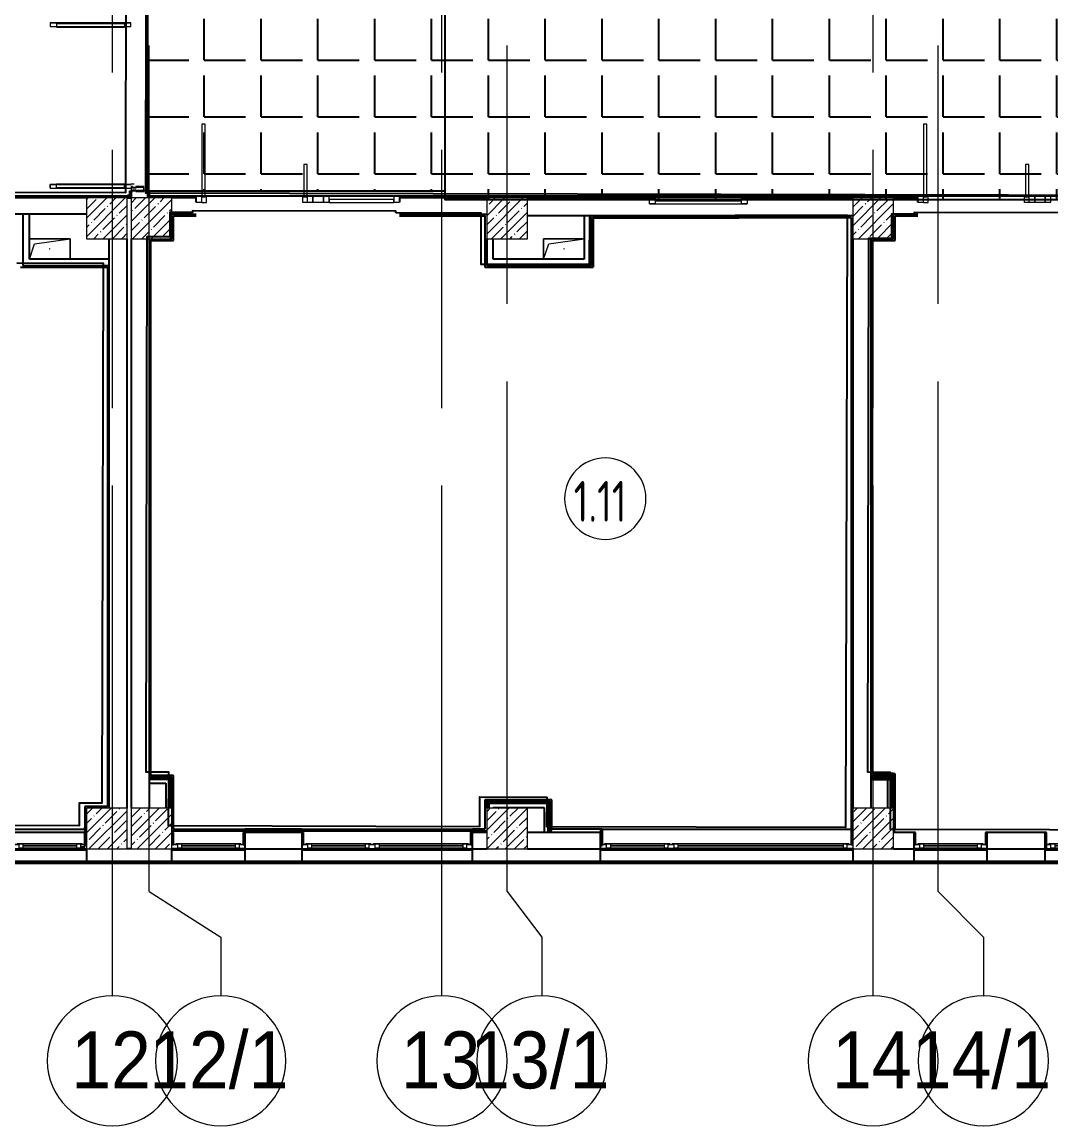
# Model space of a CAD drawing. Header units: millimetres. Extents: x -625 to 415037, y -3642 to 102118.
# Drawn here: x 37265 to 49910, y -3642 to 9926 of the extents above; entities that cross this region are included whole.
import ezdxf

# ---------------------------------------------------------------- set-up
doc = ezdxf.new("R2010")
doc.units = ezdxf.units.MM
doc.linetypes.add('Осевая', pattern=[6350, 1270, -952.5, 3175, -952.5])
doc.layers.add('1) плитка  КР1', color=40, linetype='Continuous')
for name, color, linetype, lineweight in [('A-AREA-IDEN', 7, 'Continuous', 9), ('A-DETL-GENF', 7, 'Continuous', 9), ('A-GENM', 7, 'Continuous', 9), ('A-GLAZ', 7, 'Continuous', 9), ('A-GLAZ-1', 7, 'Continuous', 5), ('A-GLAZ-CURT-2', 7, 'Continuous', 20), ('A-GLAZ-CWMG', 7, 'Continuous', 9), ('A-GLAZ-CWMG-1', 7, 'Continuous', 20), ('S-COLS-1', 7, 'Continuous', 5), ('Оси', 7, 'Continuous', 9), ('Оси-1', 7, 'Continuous', 20), ('Оси-2', 7, 'Осевая', 9)]:
    doc.layers.add(name, color=color, linetype=linetype, lineweight=lineweight)
doc.styles.add('Arial', font='arial.ttf', dxfattribs={"width": 0.9, "height": 700})
doc.styles.add('СПДС', font='ГОСТ тип А.ttf', dxfattribs={"width": 0.9})
pattern_1 = [(0, (38804.7, 11553.94), (0, 698.5), [508, -190.5]), (90, (38804.7, 11553.94), (-698.5, 4e-14), [508, -190.5])]

# ---------------------------------------------------------------- blocks, each defined once
blk = doc.blocks.new('BSC_Колонна _Прямоугольная - 500х500-23286270-Объем проектирования 1 этажа')
at = {"layer": 'S-COLS-1'}
h = blk.add_hatch(dxfattribs=at)
h.set_pattern_fill('FP_4', color=256, style=0, pattern_type=2)
h.set_pattern_definition([(45, (-38790, -7650), (-114.04925, 114.04925), []), (45, (-38675.95, -7650), (-114.04925, 114.04925), [201.613, -40.323, 6.706, -33.617])])
h.paths.add_polyline_path([(250, -250), (250, 250), (-250, 250), (-250, -250), (85, -250)])
for p, q in [((250, 250), (-250, 250)), ((-250, 250), (-250, -250)), ((250, -250), (250, 250)), ((-250, -250), (250, -250))]:
    blk.add_line(p, q, dxfattribs=at)
blk = doc.blocks.new('BSC_Колонна _Прямоугольная - 500х500-V1-Объем проектирования 1 этажа')
at = {"layer": 'S-COLS-1'}
h = blk.add_hatch(dxfattribs=at)
h.set_pattern_fill('FP_5', color=256, style=0, pattern_type=2)
h.set_pattern_definition([(45, (-43160, -7650), (-114.04925, 114.04925), []), (45, (-43045.95, -7650), (-114.04925, 114.04925), [201.613, -40.323, 6.706, -33.617])])
h.paths.add_polyline_path([(-158, -250), (250, -250), (250, 250), (-250, 250), (-250, -250)])
for p, q in [((250, 250), (-250, 250)), ((-250, 250), (-250, -250)), ((250, -250), (250, 250)), ((-250, -250), (250, -250))]:
    blk.add_line(p, q, dxfattribs=at)
blk = doc.blocks.new('BSC_Колонна _Прямоугольная - 500х500-V2-Объем проектирования 1 этажа')
at = {"layer": 'S-COLS-1'}
h = blk.add_hatch(dxfattribs=at)
h.set_pattern_fill('FP_6', color=256, style=0, pattern_type=2)
h.set_pattern_definition([(45, (-47660, -7650), (-114.04925, 114.04925), []), (45, (-47545.95, -7650), (-114.04925, 114.04925), [201.613, -40.323, 6.706, -33.617])])
h.paths.add_polyline_path([(-250, -250), (250, -250), (250, 250), (-250, 250), (-250, -237)])
for p, q in [((250, 250), (-250, 250)), ((-250, 250), (-250, -250)), ((250, -250), (250, 250)), ((-250, -250), (250, -250))]:
    blk.add_line(p, q, dxfattribs=at)
blk = doc.blocks.new('BSC_Колонна _Прямоугольная - 500х500-V7-Объем проектирования 1 этажа')
at = {"layer": 'S-COLS-1'}
h = blk.add_hatch(dxfattribs=at)
h.set_pattern_fill('FP_11', color=256, style=0, pattern_type=2)
h.set_pattern_definition([(45, (-38790, -150), (-114.04925, 114.04925), []), (45, (-38675.95, -150), (-114.04925, 114.04925), [201.613, -40.323, 6.706, -33.617])])
h.paths.add_polyline_path([(250, -250), (250, 250), (-250, 250), (-250, -250), (85, -250)])
for p, q in [((250, 250), (-250, 250)), ((-250, 250), (-250, -250)), ((250, -250), (250, 250)), ((-250, -250), (250, -250))]:
    blk.add_line(p, q, dxfattribs=at)
blk = doc.blocks.new('BSC_Колонна _Прямоугольная - 500х500-V8-Объем проектирования 1 этажа')
at = {"layer": 'S-COLS-1'}
h = blk.add_hatch(dxfattribs=at)
h.set_pattern_fill('FP_12', color=256, style=0, pattern_type=2)
h.set_pattern_definition([(45, (-43160, -150), (-114.04925, 114.04925), []), (45, (-43045.95, -150), (-114.04925, 114.04925), [201.613, -40.323, 6.706, -33.617])])
h.paths.add_polyline_path([(250, -250), (250, 250), (-250, 250), (-250, -250)])
for p, q in [((250, 250), (-250, 250)), ((-250, 250), (-250, -250)), ((250, -250), (250, 250)), ((-250, -250), (250, -250))]:
    blk.add_line(p, q, dxfattribs=at)
blk = doc.blocks.new('BSC_Колонна _Прямоугольная - 500х500-V9-Объем проектирования 1 этажа')
at = {"layer": 'S-COLS-1'}
h = blk.add_hatch(dxfattribs=at)
h.set_pattern_fill('FP_13', color=256, style=0, pattern_type=2)
h.set_pattern_definition([(45, (-47660, -150), (-114.04925, 114.04925), []), (45, (-47545.95, -150), (-114.04925, 114.04925), [201.613, -40.323, 6.706, -33.617])])
h.paths.add_polyline_path([(250, -250), (250, 250), (-250, 250), (-250, -250)])
for p, q in [((250, 250), (-250, 250)), ((-250, 250), (-250, -250)), ((250, -250), (250, 250)), ((-250, -250), (250, -250))]:
    blk.add_line(p, q, dxfattribs=at)
blk = doc.blocks.new('120_Окно_СКБ_1Ст - 120_Окно_СКБ_1Ст 900х2500_h_-20664874-Объем проектирования 1 этажа')
at = {"layer": 'A-GLAZ'}
for p, q in [((-450, -127), (-450, -57)), ((-450, -57), (-380, -57)), ((-380, -127), (-450, -127)), ((-380, -127), (-400, -127)), ((-400, -127), (-400, -137)), ((-380, -57), (-380, -127)), ((380, -87), (-380, -87)), ((-380, -87), (-380, -127)), ((-330, -137), (-330, -87)), ((330, -137), (330, -87)), ((380, -127), (380, -57)), ((380, -57), (450, -57)), ((380, -127), (380, -87)), ((450, -127), (380, -127)), ((400, -127), (380, -127)), ((400, -137), (400, -127)), ((450, -57), (450, -127)), ((-400, -137), (400, -137)), ((400, -137), (-400, -137))]:
    blk.add_line(p, q, dxfattribs=at)
at = {"layer": 'A-GLAZ-1'}
for p, q in [((450, -57), (-450, -57)), ((-430, -127), (-400, -127)), ((-330, -107), (330, -107)), ((330, -117), (-330, -117)), ((400, -127), (430, -127))]:
    blk.add_line(p, q, dxfattribs=at)
blk = doc.blocks.new('120_Окно_СКБ_2Ст - 120_Окно_СКБ_2Ст 2100х2500 _мал створка справа_-V25-Объем проектирования 1 этажа')
at = {"layer": 'A-GLAZ'}
for p, q in [((-1050, -127), (-1050, -57)), ((-1050, -57), (-980, -57)), ((-980, -127), (-1050, -127)), ((-980, -127), (-1000, -127)), ((-1000, -127), (-1000, -137)), ((-980, -57), (-980, -127)), ((150, -87), (-980, -87)), ((-980, -87), (-980, -127)), ((-930, -137), (-930, -87)), ((100, -137), (100, -87)), ((150, -127), (150, -57)), ((150, -57), (220, -57)), ((150, -127), (150, -87)), ((220, -127), (150, -127)), ((170, -127), (150, -127)), ((170, -137), (170, -127)), ((220, -127), (200, -127)), ((200, -127), (200, -137)), ((220, -57), (220, -127)), ((980, -87), (220, -87)), ((220, -87), (220, -127)), ((270, -137), (270, -87)), ((930, -137), (930, -87)), ((980, -127), (980, -57)), ((980, -57), (1050, -57)), ((980, -127), (980, -87)), ((1050, -127), (980, -127)), ((1000, -127), (980, -127)), ((1000, -137), (1000, -127)), ((1050, -57), (1050, -127)), ((-1000, -137), (170, -137)), ((170, -137), (-1000, -137)), ((200, -137), (1000, -137)), ((1000, -137), (200, -137))]:
    blk.add_line(p, q, dxfattribs=at)
at = {"layer": 'A-GLAZ-1'}
for p, q in [((1050, -57), (-1050, -57)), ((-1030, -127), (-1000, -127)), ((-930, -107), (100, -107)), ((100, -117), (-930, -117)), ((170, -127), (200, -127)), ((270, -107), (930, -107)), ((930, -117), (270, -117)), ((1000, -127), (1030, -127))]:
    blk.add_line(p, q, dxfattribs=at)
blk = doc.blocks.new('120_Окно_СКБ_2Ст - 120_Окно_СКБ_2Ст 3100х2500 _мал_створка слева_-22446080-Объем проектирования 1 этажа')
at = {"layer": 'A-GLAZ'}
for p, q in [((-1550, -127), (-1550, -57)), ((-1550, -57), (-1480, -57)), ((-1480, -127), (-1550, -127)), ((-1480, -127), (-1500, -127)), ((-1500, -127), (-1500, -137)), ((-1480, -57), (-1480, -127)), ((650, -87), (-1480, -87)), ((-1480, -87), (-1480, -127)), ((-1430, -137), (-1430, -87)), ((600, -137), (600, -87)), ((650, -127), (650, -57)), ((650, -57), (720, -57)), ((650, -127), (650, -87)), ((720, -127), (650, -127)), ((670, -127), (650, -127)), ((670, -137), (670, -127)), ((720, -127), (700, -127)), ((700, -127), (700, -137)), ((720, -57), (720, -127)), ((1480, -87), (720, -87)), ((720, -87), (720, -127)), ((770, -137), (770, -87)), ((1430, -137), (1430, -87)), ((1480, -127), (1480, -57)), ((1480, -57), (1550, -57)), ((1480, -127), (1480, -87)), ((1550, -127), (1480, -127)), ((1500, -127), (1480, -127)), ((1500, -137), (1500, -127)), ((1550, -57), (1550, -127)), ((-1500, -137), (670, -137)), ((670, -137), (-1500, -137)), ((700, -137), (1500, -137)), ((1500, -137), (700, -137))]:
    blk.add_line(p, q, dxfattribs=at)
at = {"layer": 'A-GLAZ-1'}
for p, q in [((1550, -57), (-1550, -57)), ((-1530, -127), (-1500, -127)), ((-1430, -107), (600, -107)), ((600, -117), (-1430, -117)), ((670, -127), (700, -127)), ((770, -107), (1430, -107)), ((1430, -117), (770, -117)), ((1500, -127), (1530, -127))]:
    blk.add_line(p, q, dxfattribs=at)
blk = doc.blocks.new('Прямоугольный импост - Импост структурный с накладкой - 160мм Темный-31239214-Объем проектирования 1 этажа')
at = {"layer": 'A-GLAZ-CWMG-1'}
for p, q in [((-50, 0), (-50, 17)), ((-50, 17), (0, 17)), ((-40, 0), (-50, 0)), ((-40, -40), (-40, 0)), ((0, 0), (-10, 0)), ((-10, 0), (-10, -40)), ((0, 17), (0, 0)), ((-50, -140), (-50, -40)), ((-50, -40), (-40, -40)), ((-10, -40), (0, -40)), ((0, -40), (0, -140)), ((0, -140), (-50, -140))]:
    blk.add_line(p, q, dxfattribs=at)
blk = doc.blocks.new('Дверь_Витражная_остекление_ - ДВН_ДАО_Главный вход_1800 в свету 5-32258809-Объем проектирования 1 этажа')
at = {"layer": 'A-DETL-GENF'}
for p, q in [((993, 20), (993, -20)), ((993, 20), (993, -20)), ((-948, -20), (-993, -20)), ((-948, -20), (-993, -20)), ((-993, -1013), (-993, -21)), ((-993, -21), (-993, -1013)), ((-993, -100), (-948, -100)), ((-983, -933), (-983, -100)), ((-948, -1013), (-948, -21)), ((-948, -1013), (-948, -21)), ((-939, -933), (-939, -100)), ((989, -933), (989, -100)), ((998, -1013), (998, -20)), ((998, -20), (998, -1013)), ((1043, -100), (998, -100)), ((1033, -933), (1033, -100)), ((1043, -1013), (1043, -20)), ((1043, -1013), (1043, -20)), ((-993, -933), (-948, -933)), ((1043, -933), (998, -933)), ((-993, -1013), (-948, -1013)), ((-993, -1013), (-948, -1013)), ((1043, -1013), (998, -1013)), ((998, -1013), (1043, -1013))]:
    blk.add_line(p, q, dxfattribs=at)
blk = doc.blocks.new('Прямоугольный импост - Импост структурный с накладкой - 160мм Темный-V90-Объем проектирования 1 этажа')
at = {"layer": 'A-GLAZ-CWMG-1'}
for p, q in [((-25, 0), (-25, 17)), ((-25, 17), (25, 17)), ((-15, 0), (-25, 0)), ((-15, -40), (-15, 0)), ((25, 0), (15, 0)), ((15, 0), (15, -40)), ((25, 17), (25, 0)), ((-25, -140), (-25, -40)), ((-25, -40), (-15, -40)), ((15, -40), (25, -40)), ((25, -40), (25, -140)), ((25, -140), (-25, -140))]:
    blk.add_line(p, q, dxfattribs=at)
blk = doc.blocks.new('BSC_Колонна _Прямоугольная - 500х500-V96-Объем проектирования 1 этажа')
at = {"layer": 'S-COLS-1'}
h = blk.add_hatch(dxfattribs=at)
h.set_pattern_fill('FP_112', color=256, style=0, pattern_type=2)
h.set_pattern_definition([(45, (-38240, -150), (-114.04925, 114.04925), []), (45, (-38125.95, -150), (-114.04925, 114.04925), [201.613, -40.323, 6.706, -33.617])])
h.paths.add_polyline_path([(-250, -250), (250, -250), (250, 250), (-250, 250), (-250, -231)])
for p, q in [((250, 250), (-250, 250)), ((-250, 250), (-250, -250)), ((250, -250), (250, 250)), ((-250, -250), (250, -250))]:
    blk.add_line(p, q, dxfattribs=at)
blk = doc.blocks.new('BSC_Колонна _Прямоугольная - 500х500-V97-Объем проектирования 1 этажа')
at = {"layer": 'S-COLS-1'}
h = blk.add_hatch(dxfattribs=at)
h.set_pattern_fill('FP_113', color=256, style=0, pattern_type=2)
h.set_pattern_definition([(45, (-38240, -7650), (-114.04925, 114.04925), []), (45, (-38125.95, -7650), (-114.04925, 114.04925), [201.613, -40.323, 6.706, -33.617])])
h.paths.add_polyline_path([(30, -250), (250, -250), (250, 250), (-250, 250), (-250, -250)])
for p, q in [((250, 250), (-250, 250)), ((-250, 250), (-250, -250)), ((250, -250), (250, 250)), ((-250, -250), (250, -250))]:
    blk.add_line(p, q, dxfattribs=at)
blk = doc.blocks.new('120_Окно_СКБ_1Ст - 120_Окно_СКБ_1Ст 900х2500_h_-V152-Объем проектирования 1 этажа')
at = {"layer": 'A-GLAZ'}
for p, q in [((-450, -127), (-450, -57)), ((-450, -57), (-380, -57)), ((-380, -127), (-450, -127)), ((-380, -127), (-400, -127)), ((-400, -127), (-400, -137)), ((-380, -57), (-380, -127)), ((380, -87), (-380, -87)), ((-380, -87), (-380, -127)), ((-330, -137), (-330, -87)), ((330, -137), (330, -87)), ((380, -127), (380, -57)), ((380, -57), (450, -57)), ((380, -127), (380, -87)), ((450, -127), (380, -127)), ((400, -127), (380, -127)), ((400, -137), (400, -127)), ((450, -57), (450, -127)), ((-400, -137), (400, -137)), ((400, -137), (-400, -137))]:
    blk.add_line(p, q, dxfattribs=at)
at = {"layer": 'A-GLAZ-1'}
for p, q in [((450, -57), (-450, -57)), ((-430, -127), (-400, -127)), ((-330, -107), (330, -107)), ((330, -117), (-330, -117)), ((400, -127), (430, -127))]:
    blk.add_line(p, q, dxfattribs=at)
blk = doc.blocks.new('GM_Отверстие прямоугольное _в плите_ - Отверстие-V119-Объем проектирования 1 этажа')
at = {"layer": 'A-GENM'}
for p, q in [((-250, 125), (250, 125)), ((250, 125), (-250, 125)), ((-250, -125), (-187, 62)), ((-187, 62), (250, 125)), ((250, 125), (250, -125)), ((250, -125), (250, 125))]:
    blk.add_line(p, q, dxfattribs=at)
for start, end in [(360, 180), (180, 360)]:
    blk.add_arc((0, 0), 2.5, start, end, dxfattribs=at)
blk = doc.blocks.new('GM_Отверстие прямоугольное _в плите_ - Отверстие-V173-Объем проектирования 1 этажа')
at = {"layer": 'A-GENM'}
for p, q in [((-250, -125), (-250, 125)), ((-250, 125), (250, 125)), ((250, 125), (-250, 125)), ((-250, 125), (-250, -125)), ((-250, -125), (-187, 62)), ((-187, 62), (250, 125))]:
    blk.add_line(p, q, dxfattribs=at)
for start, end in [(360, 180), (180, 360)]:
    blk.add_arc((0, 0), 2.5, start, end, dxfattribs=at)
blk = doc.blocks.new('Прямоугольный импост - 50 x 70 мм-31700031-Объем проектирования 1 этажа')
at = {"layer": 'A-GLAZ-CWMG-1'}
for p, q in [((-70, 35), (0, 35)), ((-70, -35), (-70, 35)), ((0, 35), (0, -35)), ((0, -35), (-70, -35))]:
    blk.add_line(p, q, dxfattribs=at)
blk = doc.blocks.new('Дверь_Витражная_остекление_ - ДВН_ДАО_Главный вход_1200 в свету-V264-Объем проектирования 1 этажа')
at = {"layer": 'A-DETL-GENF'}
for p, q in [((-607, 925), (-647, 925)), ((-647, 925), (-647, 35)), ((-607, 915), (-607, 925)), ((-607, 37), (-607, 915)), ((647, 430), (607, 430)), ((607, 430), (607, 426)), ((607, 426), (607, 376)), ((647, 37), (647, 429)), ((607, 376), (607, 30)), ((-647, 30), (-607, 30)), ((-592, 30), (-647, 30)), ((-607, 30), (-607, 37)), ((-592, -40), (-592, 30)), ((592, -40), (592, 30)), ((592, 30), (647, 30)), ((607, 30), (647, 30)), ((-647, -35), (-647, -40)), ((-647, -40), (-592, -40)), ((647, -40), (592, -40)), ((647, -35), (647, -40))]:
    blk.add_line(p, q, dxfattribs=at)
blk = doc.blocks.new('Системная панель - Стемалит - 40мм-31720939-Объем проектирования 1 этажа')
at = {"layer": 'A-GLAZ-CURT-2'}
for p, q in [((65, 35), (-65, 35)), ((-65, 35), (-65, -35)), ((65, -35), (65, 35)), ((-65, -35), (65, -35))]:
    blk.add_line(p, q, dxfattribs=at)
blk = doc.blocks.new('Прямоугольный импост - 50 x 70 мм-31687886-Объем проектирования 1 этажа')
at = {"layer": 'A-GLAZ-CWMG-1'}
for p, q in [((-35, 35), (35, 35)), ((-35, -35), (-35, 35)), ((35, 35), (35, -35)), ((35, -35), (-35, -35))]:
    blk.add_line(p, q, dxfattribs=at)
blk = doc.blocks.new('Прямоугольный импост - 50 x 70 мм-V265-Объем проектирования 1 этажа')
at = {"layer": 'A-GLAZ-CWMG-1'}
for p, q in [((0, 35), (-70, 35)), ((-70, 35), (-70, -35)), ((0, -35), (0, 35)), ((-70, -35), (0, -35))]:
    blk.add_line(p, q, dxfattribs=at)
blk = doc.blocks.new('Системная панель - Стекло - 40мм-V266-Объем проектирования 1 этажа')
at = {"layer": 'A-GLAZ-CURT-2'}
for p, q in [((397.5, 0), (-397.5, 0)), ((-397.5, 0), (-397.5, -40)), ((397.5, -40), (397.5, 0)), ((-397.5, -40), (397.5, -40))]:
    blk.add_line(p, q, dxfattribs=at)
blk = doc.blocks.new('Прямоугольный импост - 50 x 70 мм-31702100-Объем проектирования 1 этажа')
at = {"layer": 'A-GLAZ-CWMG-1'}
for p, q in [((-35, 35), (35, 35)), ((-35, -35), (-35, 35)), ((35, 35), (35, -35)), ((35, -35), (-35, -35))]:
    blk.add_line(p, q, dxfattribs=at)
blk = doc.blocks.new('Прямоугольный импост - 50 x 70 мм-31720914-Объем проектирования 1 этажа')
at = {"layer": 'A-GLAZ-CWMG'}
blk.add_line((24940, 7918), (24145, 7918), dxfattribs=at)
blk = doc.blocks.new('Дверь_Витражная_остекление_ - ДВН_ДАО_Главный вход_1200 в свету-V267-Объем проектирования 1 этажа')
at = {"layer": 'A-DETL-GENF'}
for p, q in [((-607, 925), (-647, 925)), ((-647, 925), (-647, 917)), ((-647, 917), (-647, 37)), ((-607, 915), (-607, 925)), ((-607, 37), (-607, 915)), ((647, 430), (607, 430)), ((607, 430), (607, 427)), ((607, 427), (607, 37)), ((647, 37), (647, 430)), ((-647, 35), (-647, 30)), ((-647, 30), (-607, 30)), ((-592, 30), (-647, 30)), ((-607, 30), (-607, 37)), ((-592, -40), (-592, 30)), ((592, -40), (592, 30)), ((592, 30), (647, 30)), ((607, 37), (607, 30)), ((607, 30), (647, 30)), ((647, 30), (647, 35)), ((-647, -35), (-647, -40)), ((-647, -40), (-592, -40)), ((647, -40), (592, -40)), ((647, -35), (647, -40))]:
    blk.add_line(p, q, dxfattribs=at)
blk = doc.blocks.new('120_Окно_СКБ_1Ст - 120_Окно_СКБ_1Ст 400х1200 EI30-24228621-Объем проектирования 1 этажа')
at = {"layer": 'A-GLAZ'}
for p, q in [((-600, 40), (-600, 110)), ((-600, 110), (-530, 110)), ((-530, 40), (-600, 40)), ((-530, 110), (-530, 40)), ((530, 40), (530, 110)), ((530, 110), (600, 110)), ((600, 40), (530, 40)), ((600, 110), (600, 40))]:
    blk.add_line(p, q, dxfattribs=at)
at = {"layer": 'A-GLAZ-1'}
for p, q in [((600, 110), (-600, 110)), ((-600, 40), (600, 40)), ((530, 80), (-530, 80)), ((530, 70), (-530, 70))]:
    blk.add_line(p, q, dxfattribs=at)
blk = doc.blocks.new('Ось сетки - D8-29747960-Объем проектирования 1 этажа')
at = {"layer": 'Оси-1'}
for start, end in [(360, 180), (180, 360)]:
    blk.add_arc((0, 0), 4, start, end, dxfattribs=at)
blk = doc.blocks.new('Марка_Помещения - Номер-25198446-Объем проектирования 1 этажа')
at = {"layer": 'A-AREA-IDEN'}
for start, end in [(360, 180), (180, 360)]:
    blk.add_arc((0, 0), 2.5, start, end, dxfattribs=at)

msp = doc.modelspace()

# ---------------------------------------------------------------- hatches: boundary and pattern name
at = {"layer": '1) плитка  КР1'}
h = msp.add_hatch(dxfattribs=at)
h.set_pattern_fill('ANGLE', color=256, scale=100)
h.set_pattern_definition(pattern_1)
h.paths.add_polyline_path([(75478, 7743), (42466, 7743), (42466, 10743), (75478, 10743)])
h = msp.add_hatch(dxfattribs=at)
h.set_pattern_fill('ANGLE', color=256, scale=100)
h.set_pattern_definition(pattern_1)
h.paths.add_polyline_path([(42466, 10073), (38805, 10073), (38805, 7854), (42466, 7854)])

# ---------------------------------------------------------------- linework, layer by layer
for p, q in [((38584, 7785), (32775, 7785)), ((38055, 7764), (36075, 7764)), ((38555, 7764), (38605, 7764)), ((38580, 7795), (38560, 7795)), ((38560, 7795), (38560, 7775)), ((38580, 7784), (38560, 7784)), ((38560, 7775), (38580, 7775)), ((38580, 7775), (38580, 7795)), ((38585, 7854), (38584, 7854)), ((38584, 7854), (38584, 7785)), ((38605, 7844), (38585, 7844)), ((38585, 7785), (38585, 7784)), ((38805, 7854), (38605, 7854)), ((38605, 7854), (38605, 7764)), ((38605, 7764), (38605, 7844)), ((38805, 7854), (38805, 7764)), ((38825, 7844), (38805, 7844)), ((38825, 7854), (38825, 7784)), ((38826, 7854), (38825, 7854)), ((38826, 7784), (38825, 7784)), ((38826, 7785), (38826, 7854)), ((65975, 7785), (38826, 7785)), ((39405, 7764), (39105, 7764)), ((39405, 7712), (39405, 7784)), ((41905, 7784), (41905, 7712)), ((42975, 7764), (41905, 7764)), ((44975, 7764), (43475, 7764)), ((47475, 7764), (46175, 7764)), ((48275, 7764), (47975, 7764)), ((48275, 7712), (48275, 7784)), ((38055, 7564), (33675, 7564)), ((37275, 7564), (37275, 6934)), ((37355, 7014), (37355, 7564)), ((39105, 7564), (39405, 7564)), ((39125, 7544), (39125, 7543)), ((39126, 7543), (39125, 7543)), ((39126, 7543), (39405, 7543)), ((39126, 7243), (39126, 7543)), ((39405, 7543), (39405, 7544)), ((41905, 7564), (42975, 7564)), ((41905, 7544), (41905, 7543)), ((41905, 7543), (42954, 7543)), ((42954, 7544), (42955, 7544)), ((42954, 7543), (42954, 7544)), ((42954, 7543), (42954, 6913)), ((47475, 7544), (43475, 7544)), ((44175, 7544), (44175, 7014)), ((44255, 6934), (44255, 7544)), ((44275, 6914), (44275, 7524)), ((44275, 7524), (46076, 7524)), ((44283, 7516), (44283, 6914)), ((46076, 7516), (44283, 7516)), ((46076, 7523), (47454, 7523)), ((46076, 7523), (46076, 7516)), ((47454, 7524), (47455, 7524)), ((47454, 7523), (47454, 7524)), ((47454, 7523), (47454, 5)), ((47975, 7564), (48275, 7564)), ((47995, 7544), (47995, 7543)), ((47996, 7543), (47995, 7543)), ((47996, 7543), (48275, 7543)), ((47996, 7243), (47996, 7543)), ((48275, 7543), (48275, 7544)), ((38335, 264), (38335, 7264)), ((38555, 264), (38555, 7264)), ((38605, 7264), (38605, 264)), ((38825, 7264), (38825, 264)), ((38845, 7243), (38845, 7244)), ((38846, 7243), (39126, 7243)), ((38846, 665), (38846, 7243)), ((42975, 7264), (42975, 6934)), ((43055, 7014), (43055, 7264)), ((47475, 7264), (47475, 264)), ((47695, 7264), (47695, 264)), ((47715, 684), (47715, 7244)), ((47716, 7243), (47996, 7243)), ((47716, 685), (47716, 7243)), ((37275, 6934), (38335, 6934)), ((38335, 7014), (37355, 7014)), ((42975, 6934), (44255, 6934)), ((44175, 7014), (43055, 7014)), ((37247, 6913), (38314, 6913)), ((38314, 6914), (38315, 6914)), ((38314, 6913), (38314, 285)), ((42954, 6913), (44283, 6913)), ((44283, 6913), (44283, 6914)), ((47975, 689), (47695, 689)), ((47715, 684), (47975, 684)), ((47996, 685), (47716, 685)), ((47975, 264), (47975, 689)), ((47996, -6), (47996, 685)), ((38825, 644), (39105, 644)), ((38825, 631), (39092, 631)), ((38825, 619), (39080, 619)), ((38825, 569), (39030, 569)), ((38846, 664), (38845, 664)), ((39126, 665), (38846, 665)), ((39030, 569), (39030, 264)), ((39080, 619), (39080, 264)), ((39092, 631), (39092, 264)), ((39105, 644), (39105, 264)), ((39126, 4), (39126, 665)), ((47695, 664), (47975, 664)), ((47695, 639), (47975, 639)), ((47695, 626), (47962, 626)), ((47695, 614), (47950, 614)), ((47900, 614), (47900, 264)), ((47950, 264), (47950, 614)), ((47962, 264), (47962, 626)), ((38034, 285), (38034, 5)), ((38314, 285), (38034, 285)), ((38315, 285), (38315, 284)), ((42954, 366), (42954, 5)), ((43776, 366), (42954, 366)), ((42955, 345), (43755, 345)), ((43742, 332), (42955, 332)), ((42975, 320), (42955, 320)), ((42975, 345), (42975, 365)), ((42975, 320), (42975, 264)), ((42987, 345), (42987, 365)), ((42987, 320), (42987, 264)), ((43000, 345), (43000, 365)), ((43730, 320), (43000, 320)), ((43000, 320), (43000, 264)), ((43730, -36), (43730, 320)), ((43742, -36), (43742, 332)), ((43755, -36), (43755, 345)), ((43776, 5), (43776, 366)), ((43050, 270), (43680, 270)), ((43050, 264), (43050, 270)), ((43680, 270), (43680, -36)), ((37155, 5), (38034, 5)), ((37155, 4), (38034, 4)), ((38034, 5), (38034, 4)), ((38034, 4), (38035, 4)), ((38034, 4), (38035, 4)), ((38035, 4), (38035, 24)), ((38035, 4), (38035, -36)), ((39125, 4), (39126, 4)), ((39126, 5), (40005, 5)), ((39126, 4), (39126, -16)), ((40702, 5), (40005, 5)), ((40005, 5), (40005, 4)), ((40005, 4), (40005, -16)), ((40625, -16), (40625, 4)), ((40702, 4), (40702, 5)), ((40702, 5), (42802, 5)), ((42782, 4), (42782, -16)), ((42954, 5), (42802, 5)), ((42802, 5), (42802, 4)), ((42955, 5), (42955, 4)), ((43775, -6), (43775, 4)), ((44375, 5), (43776, 5)), ((44375, 4), (44375, 5)), ((44375, 5), (47454, 5)), ((44375, 4), (44375, -196)), ((44395, 4), (44375, 4)), ((44395, -196), (44395, 4)), ((44395, 4), (44395, -184)), ((44396, 4), (44395, 4)), ((44396, -184), (44396, 4)), ((47454, 5), (47455, 5)), ((47454, 4), (47454, -184)), ((47455, 4), (47454, 4)), ((47455, -6), (47455, 5)), ((47455, 4), (47455, -184)), ((47475, 4), (47455, 4)), ((47995, -6), (47995, 4)), ((38034, -36), (37176, -36)), ((38034, -36), (38034, -184)), ((38035, -36), (38034, -36)), ((38035, -36), (38055, -36)), ((38035, -184), (38035, -36)), ((39105, -16), (39126, -16)), ((39125, -36), (39105, -36)), ((39125, -184), (39125, -36)), ((39126, -36), (39125, -36)), ((39126, -16), (40005, -16)), ((40005, -16), (39126, -16)), ((39126, -184), (39126, -36)), ((39984, -36), (39984, -184)), ((39985, -36), (39984, -36)), ((39985, -36), (39985, -184)), ((40005, -36), (39985, -36)), ((40005, -16), (40625, -16)), ((40702, -36), (40005, -36)), ((40005, -386), (40005, -36)), ((40625, -16), (42782, -16)), ((42782, -16), (40625, -16)), ((40702, -36), (40702, -386)), ((40722, -36), (40702, -36)), ((40722, -184), (40722, -36)), ((40723, -36), (40722, -36)), ((40723, -184), (40723, -36)), ((42781, -36), (42781, -184)), ((42782, -36), (42781, -36)), ((42782, -16), (42975, -16)), ((42782, -16), (42782, -36)), ((42802, -16), (42782, -16)), ((42782, -184), (42782, -36)), ((42802, -386), (42802, -16)), ((42975, -36), (42802, -36)), ((44375, -36), (43475, -36)), ((43755, -6), (43775, -6)), ((44375, -386), (44375, -36)), ((47455, -6), (47475, -6)), ((47975, -6), (47995, -6)), ((48225, -36), (47975, -36)), ((47995, -6), (47996, -6)), ((48225, -36), (48225, -386)), ((48245, -36), (48225, -36)), ((48245, -184), (48245, -36)), ((48246, -36), (48245, -36)), ((48246, -184), (48246, -36)), ((49104, -36), (49104, -184)), ((49105, -36), (49104, -36)), ((49105, -36), (49105, -184)), ((49125, -36), (49105, -36)), ((49836, -36), (49125, -36)), ((49125, -386), (49125, -36)), ((49836, -36), (49836, -386)), ((49856, -36), (49836, -36)), ((49856, -236), (49856, -36)), ((49857, -36), (49856, -36)), ((49857, -236), (49857, -36)), ((33675, -236), (38055, -236)), ((38035, -216), (37985, -216)), ((38034, -184), (38035, -184)), ((38035, -216), (38035, -184)), ((38035, -184), (38055, -184)), ((38055, -236), (38055, -386)), ((38605, -236), (38555, -236)), ((39105, -184), (39125, -184)), ((39105, -386), (39105, -236)), ((40005, -236), (39105, -236)), ((39125, -184), (39126, -184)), ((39984, -184), (39985, -184)), ((39985, -184), (40005, -184)), ((40005, -236), (42975, -236)), ((40702, -184), (40722, -184)), ((40722, -184), (40723, -184)), ((42781, -184), (42782, -184)), ((42782, -184), (42802, -184)), ((43475, -236), (44375, -236)), ((44375, -196), (44395, -196)), ((47475, -236), (44375, -236)), ((44395, -184), (44396, -184)), ((47454, -184), (47455, -184)), ((47455, -184), (47475, -184)), ((47475, -236), (47475, -386)), ((47975, -236), (48225, -236)), ((48225, -184), (48245, -184)), ((49125, -236), (48225, -236)), ((48245, -184), (48246, -184)), ((49104, -184), (49105, -184)), ((49105, -184), (49125, -184)), ((49125, -236), (49836, -236)), ((49836, -236), (49856, -236)), ((49856, -236), (51916, -236)), ((49856, -236), (49857, -236)), ((38055, -394), (37155, -394)), ((38055, -386), (38055, -394)), ((38055, -386), (39105, -386)), ((38055, -389), (39105, -389)), ((38055, -394), (39105, -394)), ((39105, -394), (39105, -386)), ((40005, -394), (39105, -394)), ((40005, -386), (40005, -394)), ((40005, -386), (40702, -386)), ((40005, -389), (40702, -389)), ((40005, -394), (40702, -394)), ((40702, -394), (40702, -386)), ((42802, -394), (40702, -394)), ((42802, -386), (42802, -394)), ((42802, -386), (44375, -386)), ((42802, -389), (44375, -389)), ((42802, -394), (44375, -394)), ((44375, -394), (44375, -386)), ((47475, -394), (44375, -394)), ((47475, -386), (47475, -394)), ((47475, -386), (48225, -386)), ((47475, -389), (48225, -389)), ((47475, -394), (48225, -394)), ((48225, -394), (48225, -386)), ((49125, -394), (48225, -394)), ((49125, -386), (49125, -394)), ((49125, -386), (49836, -386)), ((49125, -389), (49836, -389)), ((49125, -394), (49836, -394)), ((49836, -394), (49836, -386)), ((51936, -394), (49836, -394)), ((72345, -416), (-225, -416))]:
    msp.add_line(p, q)
at = {"flags": 128}
for points in [[(28087, 10813), (28066, 10813), (28059, 7855), (30229, 7850), (30229, 7812), (32729, 7806), (32729, 7844), (38538, 7830), (38545, 10588), (37995, 10589), (37996, 11131), (38276, 11131), (38304, 22913), (37674, 22914), (37532, 22914), (37045, 22916), (37045, 22917), (35245, 22921), (35245, 22920), (34758, 22921), (34615, 22921), (34286, 22922), (34264, 13678), (28094, 13693)], [(41859, 7580), (41859, 7601), (39359, 7607), (39359, 7586), (39080, 7587), (39079, 7287), (38799, 7287), (38784, 709), (39064, 709), (39062, 49), (42890, 40), (42891, 401), (43713, 399), (43712, 38), (47390, 29), (47408, 7547), (46030, 7550), (46030, 7543), (44237, 7548), (44235, 6945), (42906, 6948), (42908, 7578)]]:
    msp.add_lwpolyline(points, close=True, dxfattribs=at)
for points in [[(61407, 10734), (51715, 10757), (51717, 11578), (48809, 11585), (48788, 11585), (48788, 11564), (48188, 11565), (48188, 11586), (48015, 11587), (45959, 11592), (45957, 10771), (42427, 10779), (42426, 10109), (38786, 10117), (38780, 7829), (65299, 7767)], [(50729, 7580), (48229, 7586), (48229, 7565), (47950, 7566), (47949, 7266), (47669, 7267), (47654, 709), (47934, 708), (47932, 7), (51852, -2)], [(36750, 54), (37970, 51), (37971, 331), (38251, 331), (38266, 6959), (37199, 6961)]]:
    msp.add_lwpolyline(points, dxfattribs=at)
at = {"layer": '1) плитка  КР1'}
for points in [[(75478, 7743), (42466, 7743), (42466, 10743), (75478, 10743)], [(42466, 10073), (38805, 10073), (38805, 7854), (42466, 7854)]]:
    msp.add_lwpolyline(points, close=True, dxfattribs=at)
at = {"layer": 'Оси'}
for p, q in [((38825, -760), (38825, 4240)), ((43225, -760), (43225, 4240)), ((48525, -760), (48525, 4240)), ((38375, -2042), (38375, 2958)), ((42425, -2042), (42425, 2958)), ((47725, -2042), (47725, 2958)), ((38825, -760), (39706, -1323)), ((43225, -760), (43653, -1323)), ((48525, -760), (49080, -1323)), ((39706, -1323), (39706, -2042)), ((43653, -1323), (43653, -2042)), ((49080, -1323), (49080, -2042))]:
    msp.add_line(p, q, dxfattribs=at)
at = {"layer": 'Оси-2'}
for p, q in [((42425, 2958), (42425, 22262)), ((43225, 4240), (43225, 22262)), ((47725, 2958), (47725, 22262)), ((48525, 4240), (48525, 22262)), ((38375, 2958), (38375, 18642)), ((38825, 4240), (38825, 10064))]:
    msp.add_line(p, q, dxfattribs=at)

# ---------------------------------------------------------------- block references
for name, p, rotation in [('Дверь_Витражная_остекление_ - ДВН_ДАО_Главный вход_1800 в свету 5-32258809-Объем проектирования 1 этажа', (38622, 8926), 269.9999999999999), ('Прямоугольный импост - 50 x 70 мм-V265-Объем проектирования 1 этажа', (39405, 7747), 180), ('Прямоугольный импост - 50 x 70 мм-V265-Объем проектирования 1 этажа', (48275, 7747), 180)]:
    msp.add_blockref(name, p, dxfattribs=dict(rotation=rotation))
for name, p in [('Дверь_Витражная_остекление_ - ДВН_ДАО_Главный вход_1200 в свету-V264-Объем проектирования 1 этажа', (40122, 7747)), ('Дверь_Витражная_остекление_ - ДВН_ДАО_Главный вход_1200 в свету-V267-Объем проектирования 1 этажа', (48992, 7747)), ('BSC_Колонна _Прямоугольная - 500х500-V97-Объем проектирования 1 этажа', (38305, 7514)), ('BSC_Колонна _Прямоугольная - 500х500-23286270-Объем проектирования 1 этажа', (38855, 7514)), ('Системная панель - Стемалит - 40мм-31720939-Объем проектирования 1 этажа', (40905, 7747)), ('Прямоугольный импост - 50 x 70 мм-31720914-Объем проектирования 1 этажа', (16895, -136)), ('Системная панель - Стекло - 40мм-V266-Объем проектирования 1 этажа', (41437, 7747)), ('BSC_Колонна _Прямоугольная - 500х500-V1-Объем проектирования 1 этажа', (43225, 7514)), ('BSC_Колонна _Прямоугольная - 500х500-V2-Объем проектирования 1 этажа', (47725, 7514)), ('Системная панель - Стемалит - 40мм-31720939-Объем проектирования 1 этажа', (49775, 7747)), ('Прямоугольный импост - 50 x 70 мм-31720914-Объем проектирования 1 этажа', (25765, -136)), ('GM_Отверстие прямоугольное _в плите_ - Отверстие-V119-Объем проектирования 1 этажа', (37605, 7139)), ('GM_Отверстие прямоугольное _в плите_ - Отверстие-V173-Объем проектирования 1 этажа', (43925, 7139)), ('BSC_Колонна _Прямоугольная - 500х500-V96-Объем проектирования 1 этажа', (38305, 14)), ('BSC_Колонна _Прямоугольная - 500х500-V7-Объем проектирования 1 этажа', (38855, 14)), ('BSC_Колонна _Прямоугольная - 500х500-V8-Объем проектирования 1 этажа', (43225, 14)), ('BSC_Колонна _Прямоугольная - 500х500-V9-Объем проектирования 1 этажа', (47725, 14))]:
    msp.add_blockref(name, p)
at = {"extrusion": (0, 0, -1)}
for name, p, rotation in [('Прямоугольный импост - Импост структурный с накладкой - 160мм Темный-31239214-Объем проектирования 1 этажа', (-38622, 7854), 270.0000000000001), ('Прямоугольный импост - Импост структурный с накладкой - 160мм Темный-V90-Объем проектирования 1 этажа', (-38622, 7869), 270.0000000000001), ('Прямоугольный импост - 50 x 70 мм-31687886-Объем проектирования 1 этажа', (-40805, 7747), 180), ('Прямоугольный импост - 50 x 70 мм-31702100-Объем проектирования 1 этажа', (-41005, 7747), 180), ('Прямоугольный импост - 50 x 70 мм-31700031-Объем проектирования 1 этажа', (-41905, 7747), 180), ('Прямоугольный импост - 50 x 70 мм-31687886-Объем проектирования 1 этажа', (-49675, 7747), 180), ('Прямоугольный импост - 50 x 70 мм-31702100-Объем проектирования 1 этажа', (-49875, 7747), 180)]:
    msp.add_blockref(name, p, dxfattribs=dict(at, rotation=rotation))
at = {"color": 3}
msp.add_blockref('120_Окно_СКБ_1Ст - 120_Окно_СКБ_1Ст 400х1200 EI30-24228621-Объем проектирования 1 этажа', (45575, 7654), dxfattribs=at)
at = {"color": 3, "rotation": 180}
for name, p in [('120_Окно_СКБ_1Ст - 120_Окно_СКБ_1Ст 900х2500_h_-V152-Объем проектирования 1 этажа', (37605, -311)), ('120_Окно_СКБ_1Ст - 120_Окно_СКБ_1Ст 900х2500_h_-20664874-Объем проектирования 1 этажа', (39555, -311)), ('120_Окно_СКБ_2Ст - 120_Окно_СКБ_2Ст 2100х2500 _мал створка справа_-V25-Объем проектирования 1 этажа', (41752, -311)), ('120_Окно_СКБ_2Ст - 120_Окно_СКБ_2Ст 3100х2500 _мал_створка слева_-22446080-Объем проектирования 1 этажа', (45925, -311)), ('120_Окно_СКБ_1Ст - 120_Окно_СКБ_1Ст 900х2500_h_-20664874-Объем проектирования 1 этажа', (48675, -311)), ('120_Окно_СКБ_2Ст - 120_Окно_СКБ_2Ст 2100х2500 _мал створка справа_-V25-Объем проектирования 1 этажа', (50886, -311))]:
    msp.add_blockref(name, p, dxfattribs=at)
at = {"layer": 'A-AREA-IDEN', "xscale": 199.9999999999999, "yscale": 199.9999999999999, "zscale": 199.9999999999999}
msp.add_blockref('Марка_Помещения - Номер-25198446-Объем проектирования 1 этажа', (44432, 4068), dxfattribs=at)
at = {"layer": 'Оси-1', "xscale": 199.9999999999999, "yscale": 199.9999999999999, "zscale": 199.9999999999999}
for p in [(38375, -2842), (39706, -2842), (42425, -2842), (43653, -2842), (47725, -2842), (49080, -2842)]:
    msp.add_blockref('Ось сетки - D8-29747960-Объем проектирования 1 этажа', p, dxfattribs=at)

# ---------------------------------------------------------------- texts
at = {"layer": 'A-AREA-IDEN', "insert": (44044, 4285), "char_height": 500, "width": 981.27, "attachment_point": 1, "style": 'СПДС'}
msp.add_mtext('1.11', dxfattribs=at)
at = {"layer": 'Оси', "char_height": 700, "attachment_point": 1, "style": 'Arial'}
for s, insert, width in [('12', (37869, -2481), 1212.15), ('12/1', (38826, -2481), 2121.27), ('13', (41919, -2481), 1212.15), ('13/1', (42772, -2481), 2121.27), ('14', (47219, -2481), 1212.15), ('14/1', (48199, -2481), 2121.27)]:
    msp.add_mtext(s, dxfattribs=dict(at, insert=insert, width=width))

doc.saveas('drawing.dxf')
